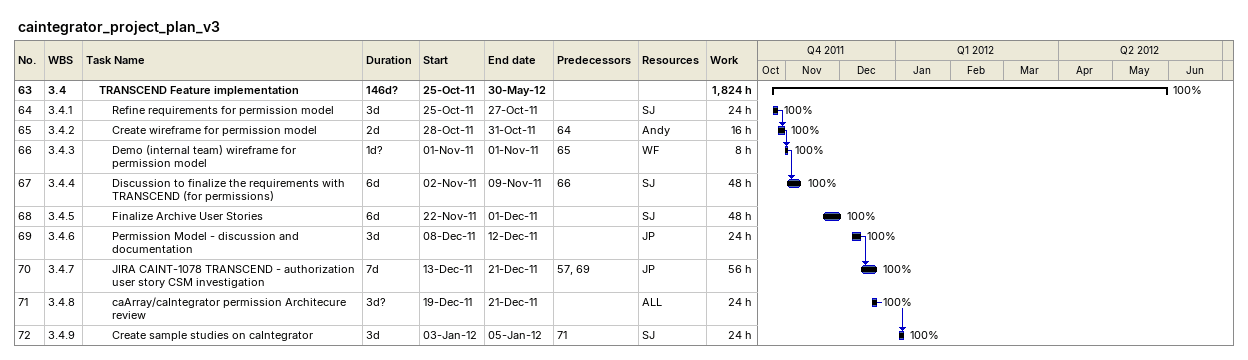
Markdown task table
caintegrator_project_plan_v3

| ID | WBS | Task | Duration | Start | Finish | Predecessors | Resources | % complete | Work (h) |
|---|---|---|---|---|---|---|---|---|---|
| 63 | 3.4 | **TRANSCEND Feature implementation** | 146d? | 2011-10-25 | 2012-05-30 |  |  | 100 | 1824 |
| 64 | 3.4.1 | Refine requirements for permission model | 3d | 2011-10-25 | 2011-10-27 |  | SJ | 100 | 24 |
| 65 | 3.4.2 | Create wireframe for permission model | 2d | 2011-10-28 | 2011-10-31 | 64 | Andy | 100 | 16 |
| 66 | 3.4.3 | Demo (internal team) wireframe for permission model | 1d? | 2011-11-01 | 2011-11-01 | 65 | WF | 100 | 8 |
| 67 | 3.4.4 | Discussion to finalize the requirements with TRANSCEND (for permissions) | 6d | 2011-11-02 | 2011-11-09 | 66 | SJ | 100 | 48 |
| 68 | 3.4.5 | Finalize Archive User Stories | 6d | 2011-11-22 | 2011-12-01 |  | SJ | 100 | 48 |
| 69 | 3.4.6 | Permission Model - discussion and documentation | 3d | 2011-12-08 | 2011-12-12 |  | JP | 100 | 24 |
| 70 | 3.4.7 | JIRA CAINT-1078 TRANSCEND - authorization user story CSM investigation | 7d | 2011-12-13 | 2011-12-21 | 57, 69 | JP | 100 | 56 |
| 71 | 3.4.8 | caArray/caIntegrator permission Architecure review | 3d? | 2011-12-19 | 2011-12-21 |  | ALL | 100 | 24 |
| 72 | 3.4.9 | Create sample studies on caIntegrator | 3d | 2012-01-03 | 2012-01-05 | 71 | SJ | 100 | 24 |
